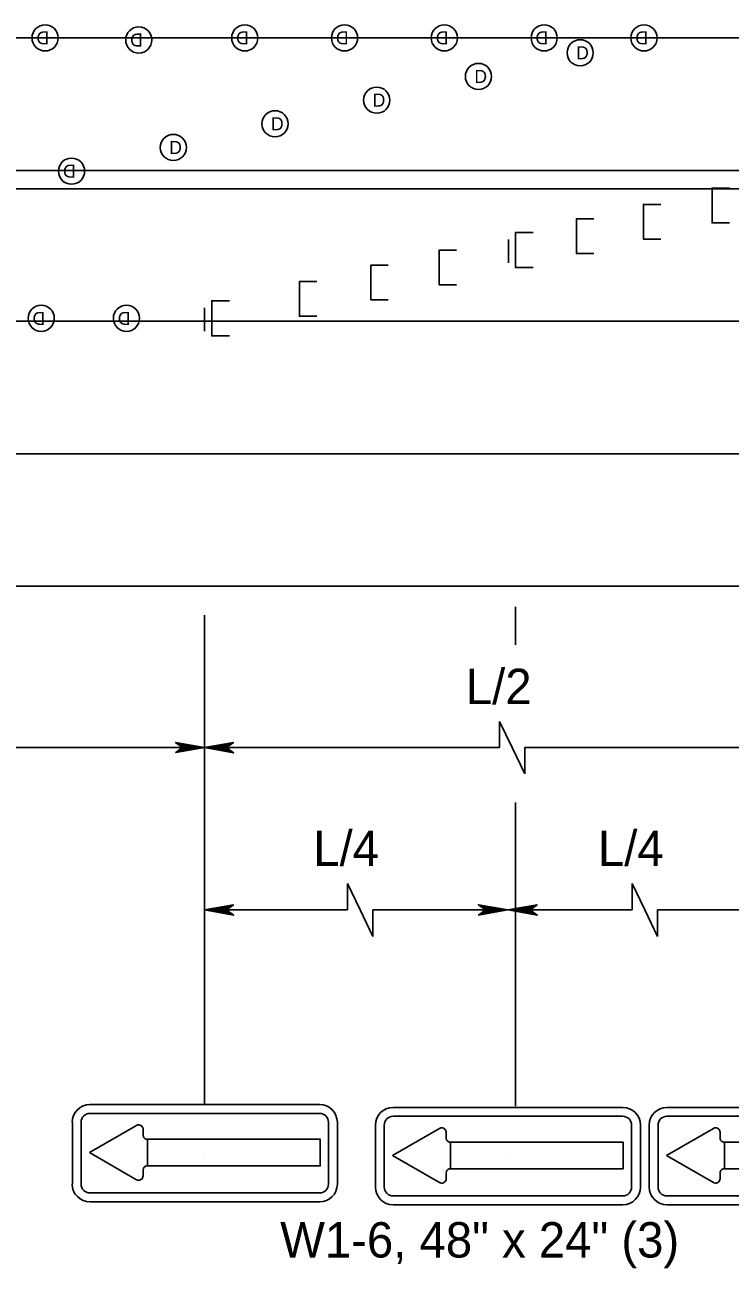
# Model space of a CAD drawing. Extents: x 499945 to 500993, y 499985 to 500645.
# Drawn here: x 500504.1 to 500583.9, y 500342.4 to 500483 of the extents above; entities that cross this region are included whole.
import ezdxf

# ---------------------------------------------------------------- set-up
doc = ezdxf.new("R2010")
doc.units = 0
for name, color, linetype in [('1', 7, 'Continuous'), ('24', 7, 'Continuous'), ('39', 7, 'Continuous'), ('56', 7, 'Continuous'), ('60', 7, 'Continuous')]:
    doc.layers.add(name, color=color, linetype=linetype)

msp = doc.modelspace()

# ---------------------------------------------------------------- linework, layer by layer
at = {"layer": '1'}
for p, q in [((500052.44, 500481.56), (500917.59, 500481.56)), ((500052.44, 500466.57), (500917.59, 500466.57)), ((500052.44, 500464.51), (500917.59, 500464.51)), ((500052.44, 500449.52), (500589.31, 500449.52)), ((500052.44, 500434.53), (500917.59, 500434.53)), ((500052.44, 500419.55), (500704.08, 500419.55)), ((500559.6, 500417.23), (500559.6, 500412.92)), ((500524.43, 500416.29), (500524.43, 500360.93)), ((500557.79, 500401.3), (500557.79, 500404.25)), ((500557.79, 500404.25), (500559.21, 500401.3)), ((500493.48, 500401.3), (500524.43, 500401.3)), ((500524.43, 500401.3), (500557.79, 500401.3)), ((500559.21, 500401.3), (500560.63, 500398.35)), ((500560.63, 500398.35), (500560.63, 500401.3)), ((500560.63, 500401.3), (500589.7, 500401.3)), ((500559.6, 500395.1), (500559.6, 500360.73)), ((500540.57, 500382.94), (500540.57, 500385.94)), ((500540.57, 500385.94), (500542.02, 500382.94)), ((500572.77, 500382.94), (500572.77, 500385.94)), ((500572.77, 500385.94), (500574.22, 500382.94)), ((500524.43, 500382.94), (500540.57, 500382.94)), ((500542.02, 500382.94), (500543.46, 500379.95)), ((500543.46, 500379.95), (500543.46, 500382.94)), ((500543.46, 500382.94), (500559.6, 500382.94)), ((500558.73, 500382.94), (500572.77, 500382.94)), ((500574.22, 500382.94), (500575.66, 500379.95)), ((500575.66, 500382.94), (500589.7, 500382.94)), ((500575.66, 500379.95), (500575.66, 500382.94))]:
    msp.add_line(p, q, dxfattribs=at)
at = {"layer": '24'}
for points in [[(500524.43, 500401.3), (500521.15, 500401.88), (500521.94, 500401.3), (500521.17, 500400.73), (500524.43, 500401.3), (500524.21, 500401.29), (500521.25, 500401.83), (500522, 500401.29), (500521.3, 500400.77), (500524.09, 500401.28), (500523.99, 500401.3), (500521.45, 500401.75), (500522.02, 500401.29), (500521.43, 500400.85), (500523.94, 500401.3), (500523.83, 500401.28), (500521.61, 500401.68), (500522.04, 500401.3), (500521.6, 500400.9), (500523.51, 500401.28), (500523.33, 500401.28), (500521.77, 500401.6), (500522.07, 500401.31), (500521.75, 500400.98), (500523.29, 500401.3), (500523.12, 500401.31), (500521.95, 500401.51), (500522.17, 500401.28), (500521.93, 500401.06), (500522.96, 500401.3), (500522.79, 500401.32), (500522.09, 500401.45), (500522.21, 500401.29), (500522.01, 500401.12), (500522.71, 500401.3), (500522.25, 500401.41), (500522.31, 500401.28), (500522.11, 500401.16), (500522.59, 500401.28), (500522.29, 500401.36), (500522.42, 500401.26), (500522.27, 500401.2), (500522.42, 500401.29), (500522.34, 500401.31)], [(500524.43, 500401.3), (500527.7, 500400.72), (500526.92, 500401.3), (500527.69, 500401.87), (500524.43, 500401.3), (500524.65, 500401.3), (500527.61, 500400.76), (500526.86, 500401.31), (500527.55, 500401.82), (500524.76, 500401.31), (500524.87, 500401.3), (500527.41, 500400.85), (500526.84, 500401.31), (500527.43, 500401.75), (500524.92, 500401.3), (500525.03, 500401.31), (500527.25, 500400.91), (500526.82, 500401.3), (500527.26, 500401.7), (500525.35, 500401.32), (500525.53, 500401.31), (500527.09, 500401), (500526.78, 500401.29), (500527.11, 500401.62), (500525.56, 500401.3), (500525.74, 500401.29), (500526.91, 500401.09), (500526.68, 500401.32), (500526.93, 500401.54), (500525.9, 500401.3), (500526.07, 500401.28), (500526.77, 500401.15), (500526.65, 500401.31), (500526.84, 500401.48), (500526.15, 500401.3), (500526.61, 500401.19), (500526.54, 500401.31), (500526.74, 500401.44), (500526.27, 500401.32), (500526.57, 500401.24), (500526.44, 500401.34), (500526.59, 500401.4), (500526.44, 500401.31), (500526.52, 500401.29)], [(500524.43, 500382.94), (500527.7, 500382.36), (500526.92, 500382.94), (500527.69, 500383.51), (500524.43, 500382.94), (500524.65, 500382.95), (500527.61, 500382.41), (500526.86, 500382.95), (500527.55, 500383.47), (500524.76, 500382.96), (500524.87, 500382.94), (500527.41, 500382.49), (500526.84, 500382.95), (500527.43, 500383.39), (500524.92, 500382.94), (500525.03, 500382.96), (500527.25, 500382.56), (500526.82, 500382.94), (500527.26, 500383.34), (500525.35, 500382.96), (500525.53, 500382.96), (500527.09, 500382.64), (500526.78, 500382.93), (500527.11, 500383.26), (500525.56, 500382.94), (500525.74, 500382.93), (500526.91, 500382.73), (500526.68, 500382.96), (500526.93, 500383.18), (500525.9, 500382.94), (500526.07, 500382.93), (500526.77, 500382.79), (500526.65, 500382.95), (500526.84, 500383.12), (500526.15, 500382.94), (500526.61, 500382.83), (500526.54, 500382.96), (500526.74, 500383.08), (500526.27, 500382.96), (500526.57, 500382.88), (500526.44, 500382.98), (500526.59, 500383.04), (500526.44, 500382.95), (500526.52, 500382.93)], [(500558.73, 500382.94), (500555.4, 500383.53), (500556.2, 500382.94), (500555.42, 500382.36), (500558.73, 500382.94), (500558.51, 500382.94), (500555.5, 500383.49), (500556.26, 500382.94), (500555.55, 500382.41), (500558.39, 500382.93), (500558.28, 500382.94), (500555.7, 500383.4), (500556.28, 500382.94), (500555.68, 500382.49), (500558.23, 500382.94), (500558.12, 500382.93), (500555.86, 500383.33), (500556.3, 500382.94), (500555.85, 500382.54), (500557.79, 500382.93), (500557.61, 500382.93), (500556.03, 500383.25), (500556.34, 500382.95), (500556.01, 500382.62), (500557.57, 500382.94), (500557.4, 500382.95), (500556.21, 500383.16), (500556.44, 500382.93), (500556.19, 500382.7), (500557.23, 500382.94), (500557.06, 500382.96), (500556.35, 500383.1), (500556.47, 500382.94), (500556.28, 500382.76), (500556.98, 500382.94), (500556.51, 500383.05), (500556.58, 500382.93), (500556.38, 500382.8), (500556.86, 500382.93), (500556.56, 500383), (500556.68, 500382.9), (500556.54, 500382.84), (500556.68, 500382.94), (500556.61, 500382.95)], [(500558.73, 500382.94), (500562.05, 500382.36), (500561.26, 500382.94), (500562.03, 500383.52), (500558.73, 500382.94), (500558.95, 500382.95), (500561.96, 500382.4), (500561.19, 500382.95), (500561.9, 500383.48), (500559.07, 500382.96), (500559.18, 500382.94), (500561.76, 500382.48), (500561.18, 500382.95), (500561.77, 500383.4), (500559.23, 500382.94), (500559.34, 500382.96), (500561.59, 500382.55), (500561.15, 500382.94), (500561.6, 500383.35), (500559.66, 500382.96), (500559.85, 500382.96), (500561.43, 500382.64), (500561.12, 500382.93), (500561.45, 500383.26), (500559.88, 500382.94), (500560.06, 500382.93), (500561.25, 500382.73), (500561.02, 500382.96), (500561.26, 500383.19), (500560.22, 500382.94), (500560.39, 500382.93), (500561.1, 500382.79), (500560.98, 500382.95), (500561.18, 500383.13), (500560.48, 500382.94), (500560.94, 500382.83), (500560.87, 500382.96), (500561.08, 500383.09), (500560.59, 500382.96), (500560.9, 500382.88), (500560.77, 500382.98), (500560.92, 500383.04), (500560.77, 500382.95), (500560.85, 500382.93)]]:
    msp.add_lwpolyline(points, dxfattribs=at)
at = {"layer": '56'}
for p, q in [((500558.8, 500458.78), (500558.8, 500456.14)), ((500524.43, 500451.05), (500524.43, 500448.41)), ((500537.44, 500360.93), (500511.46, 500360.93)), ((500571.72, 500360.59), (500545.74, 500360.59)), ((500602.69, 500360.59), (500576.71, 500360.59)), ((500509.47, 500358.93), (500509.47, 500351.93)), ((500510.46, 500358.93), (500510.46, 500351.93)), ((500537.44, 500359.93), (500511.46, 500359.93)), ((500538.44, 500358.93), (500538.44, 500351.93)), ((500539.44, 500358.93), (500539.44, 500351.93)), ((500571.72, 500359.6), (500545.74, 500359.6)), ((500602.69, 500359.6), (500576.71, 500359.6)), ((500543.74, 500358.6), (500543.74, 500351.6)), ((500544.74, 500358.6), (500544.74, 500351.6)), ((500572.72, 500358.6), (500572.72, 500351.6)), ((500573.72, 500358.6), (500573.72, 500351.6)), ((500574.72, 500358.6), (500574.72, 500351.6)), ((500575.71, 500358.6), (500575.71, 500351.6)), ((500537.44, 500350.93), (500511.46, 500350.93)), ((500571.72, 500350.6), (500545.74, 500350.6)), ((500602.69, 500350.6), (500576.71, 500350.6)), ((500537.44, 500349.93), (500511.46, 500349.93)), ((500571.72, 500349.6), (500545.74, 500349.6)), ((500602.69, 500349.6), (500576.71, 500349.6))]:
    msp.add_line(p, q, dxfattribs=at)
for points in [[(500583.79, 500464.58), (500581.82, 500464.58), (500581.82, 500462.61), (500581.82, 500460.64), (500583.79, 500460.64)], [(500576.03, 500462.73), (500574.06, 500462.73), (500574.06, 500460.77), (500574.06, 500458.8), (500576.03, 500458.8)], [(500568.45, 500461.1), (500566.48, 500461.1), (500566.48, 500459.14), (500566.48, 500457.17), (500568.45, 500457.17)], [(500561.6, 500459.57), (500559.6, 500459.57), (500559.6, 500457.58), (500559.6, 500455.58), (500561.6, 500455.58)], [(500552.92, 500457.56), (500550.96, 500457.56), (500550.96, 500455.59), (500550.96, 500453.62), (500552.92, 500453.62)], [(500545.2, 500455.86), (500543.23, 500455.86), (500543.23, 500453.89), (500543.23, 500451.92), (500545.2, 500451.92)], [(500537.12, 500454.01), (500535.15, 500454.01), (500535.15, 500452.04), (500535.15, 500450.08), (500537.12, 500450.08)], [(500527.23, 500451.84), (500525.23, 500451.84), (500525.23, 500449.85), (500525.23, 500447.85), (500527.23, 500447.85)]]:
    msp.add_lwpolyline(points, dxfattribs=at)
for centre in [(500506.39, 500481.56), (500516.98, 500481.33), (500528.97, 500481.56), (500540.25, 500481.56), (500551.54, 500481.56), (500562.83, 500481.56), (500574.12, 500481.56), (500566.9, 500479.88), (500555.4, 500477.2), (500543.89, 500474.52), (500532.39, 500471.85), (500520.89, 500469.17), (500509.38, 500466.49), (500505.95, 500449.85), (500515.59, 500449.85)]:
    msp.add_circle(centre, 1.48, dxfattribs=at)
for centre, radius, start, end in [((500511.46, 500358.93), 2, 90, 180), ((500537.44, 500358.93), 2, 0, 90), ((500545.74, 500358.6), 2, 90, 180), ((500571.72, 500358.6), 2, 0, 90), ((500576.71, 500358.6), 2, 90, 180), ((500511.46, 500358.93), 0.999, 90, 180), ((500537.44, 500358.93), 0.999, 0, 90), ((500545.74, 500358.6), 0.999, 90, 180), ((500571.72, 500358.6), 0.999, 0, 90), ((500576.71, 500358.6), 0.999, 90, 180), ((500511.46, 500351.93), 2, 180, 270), ((500511.46, 500351.93), 0.999, 180, 270), ((500537.44, 500351.93), 2, 270, 0), ((500537.44, 500351.93), 0.999, 270, 0), ((500545.74, 500351.6), 2, 180, 270), ((500545.74, 500351.6), 0.999, 180, 270), ((500571.72, 500351.6), 2, 270, 0), ((500571.72, 500351.6), 0.999, 270, 0), ((500576.71, 500351.6), 2, 180, 270), ((500576.71, 500351.6), 0.999, 180, 270)]:
    msp.add_arc(centre, radius, start, end, dxfattribs=at)
at = {"layer": '60'}
for p, q in [((500524.45, 500355.5), (500524.45, 500355.5)), ((500558.73, 500355.17), (500558.73, 500355.17))]:
    msp.add_line(p, q, dxfattribs=at)
for points in [[(500511.41, 500355.5), (500516.72, 500358.56), (500516.77, 500358.59), (500516.85, 500358.62), (500516.93, 500358.63), (500517.01, 500358.63), (500517.12, 500358.61), (500517.23, 500358.56), (500517.29, 500358.51), (500517.33, 500358.47), (500517.4, 500358.38), (500517.44, 500358.3), (500517.46, 500358.24), (500517.47, 500358.13), (500517.47, 500357.5), (500517.48, 500357.39), (500517.5, 500357.33), (500517.52, 500357.27), (500517.56, 500357.21), (500517.61, 500357.15), (500517.67, 500357.1), (500517.71, 500357.07), (500517.78, 500357.03), (500517.87, 500357.01), (500517.97, 500357), (500517.97, 500354), (500517.83, 500353.98), (500517.74, 500353.95), (500517.68, 500353.91), (500517.62, 500353.86), (500517.57, 500353.8), (500517.52, 500353.73), (500517.5, 500353.67), (500517.47, 500353.5), (500517.47, 500352.87), (500517.45, 500352.74), (500517.42, 500352.66), (500517.37, 500352.57), (500517.32, 500352.51), (500517.23, 500352.44), (500517.16, 500352.4), (500517.06, 500352.38), (500516.96, 500352.37), (500516.81, 500352.39), (500516.77, 500352.41), (500516.72, 500352.43)], [(500545.68, 500355.17), (500550.99, 500358.23), (500551.05, 500358.26), (500551.12, 500358.28), (500551.2, 500358.3), (500551.28, 500358.3), (500551.39, 500358.28), (500551.5, 500358.23), (500551.57, 500358.18), (500551.61, 500358.14), (500551.67, 500358.05), (500551.71, 500357.97), (500551.73, 500357.91), (500551.74, 500357.8), (500551.74, 500357.17), (500551.75, 500357.06), (500551.77, 500357), (500551.79, 500356.94), (500551.84, 500356.87), (500551.88, 500356.82), (500551.94, 500356.77), (500551.98, 500356.74), (500552.06, 500356.7), (500552.14, 500356.68), (500552.24, 500356.67), (500552.24, 500353.67), (500552.1, 500353.65), (500552.01, 500353.62), (500551.95, 500353.58), (500551.89, 500353.53), (500551.84, 500353.47), (500551.8, 500353.4), (500551.77, 500353.34), (500551.74, 500353.17), (500551.74, 500352.54), (500551.73, 500352.41), (500551.7, 500352.33), (500551.64, 500352.24), (500551.6, 500352.18), (500551.5, 500352.11), (500551.43, 500352.07), (500551.34, 500352.05), (500551.23, 500352.04), (500551.09, 500352.06), (500551.04, 500352.08), (500550.99, 500352.1)], [(500576.66, 500355.17), (500581.97, 500358.23), (500582.02, 500358.26), (500582.1, 500358.28), (500582.18, 500358.3), (500582.26, 500358.3), (500582.37, 500358.28), (500582.48, 500358.23), (500582.54, 500358.18), (500582.58, 500358.14), (500582.65, 500358.05), (500582.69, 500357.97), (500582.71, 500357.91), (500582.72, 500357.8), (500582.72, 500357.17), (500582.73, 500357.06), (500582.75, 500357), (500582.77, 500356.94), (500582.81, 500356.87), (500582.86, 500356.82), (500582.92, 500356.77), (500582.96, 500356.74), (500583.03, 500356.7), (500583.12, 500356.68), (500583.22, 500356.67), (500583.22, 500353.67), (500583.08, 500353.65), (500582.99, 500353.62), (500582.93, 500353.58), (500582.87, 500353.53), (500582.82, 500353.47), (500582.77, 500353.4), (500582.75, 500353.34), (500582.72, 500353.17), (500582.72, 500352.54), (500582.7, 500352.41), (500582.67, 500352.33), (500582.62, 500352.24), (500582.57, 500352.18), (500582.48, 500352.11), (500582.41, 500352.07), (500582.31, 500352.05), (500582.21, 500352.04), (500582.06, 500352.06), (500582.02, 500352.08), (500581.97, 500352.1)], [(500517.97, 500357), (500537.5, 500357), (500537.5, 500354), (500517.97, 500354)], [(500552.24, 500356.67), (500571.78, 500356.67), (500571.78, 500353.67), (500552.24, 500353.67)], [(500583.22, 500356.67), (500602.75, 500356.67), (500602.75, 500353.67), (500583.22, 500353.67)]]:
    msp.add_lwpolyline(points, close=True, dxfattribs=at)
for centre in [(500506.39, 500481.56), (500516.98, 500481.33), (500528.97, 500481.56), (500540.25, 500481.56), (500551.54, 500481.56), (500562.83, 500481.56), (500574.12, 500481.56), (500566.9, 500479.88), (500555.4, 500477.2), (500543.89, 500474.52), (500532.39, 500471.85), (500520.89, 500469.17), (500509.38, 500466.49), (500505.95, 500449.85), (500515.59, 500449.85)]:
    msp.add_circle(centre, 1.48, dxfattribs=at)

# ---------------------------------------------------------------- texts
at = {"layer": '39'}
for s, p in [('L/2', (500553.97, 500406.22)), ('L/4', (500536.71, 500387.91)), ('L/4', (500568.91, 500387.91)), ('W1-6, 48" x 24" (3)', (500532.98, 500343.63))]:
    msp.add_text(s, height=4, dxfattribs=at).set_placement(p)
at = {"layer": '56'}
for p in [(500506.84, 500482.3), (500517.44, 500482.06), (500529.42, 500482.3), (500540.71, 500482.3), (500552, 500482.3), (500563.28, 500482.3), (500574.57, 500482.3), (500509.84, 500467.23), (500506.4, 500450.58), (500516.04, 500450.58)]:
    msp.add_text('D', height=1.48, rotation=180, dxfattribs=at).set_placement(p)
for p in [(500566.45, 500479.14), (500554.94, 500476.46), (500543.44, 500473.79), (500531.94, 500471.11), (500520.43, 500468.43)]:
    msp.add_text('D', height=1.48, dxfattribs=at).set_placement(p)

doc.saveas('drawing.dxf')
